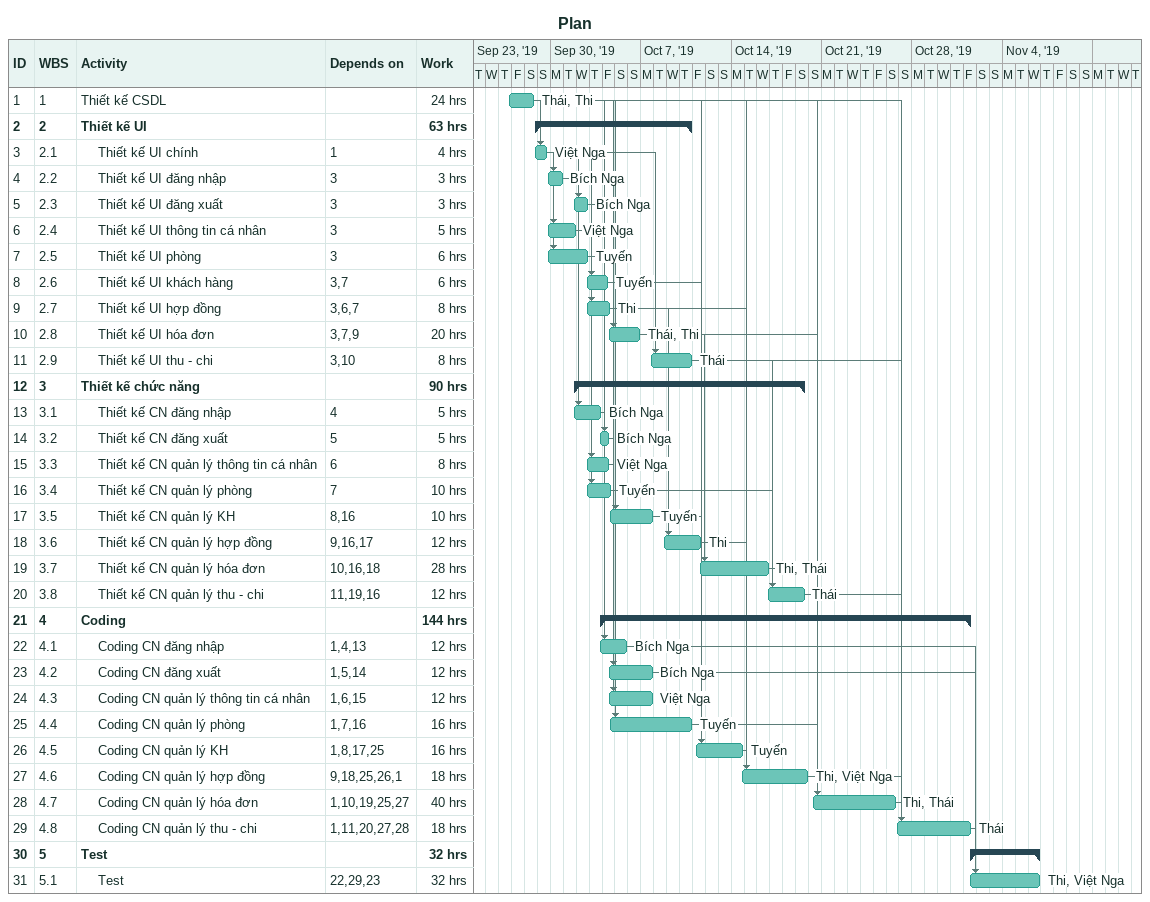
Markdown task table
Plan

| ID | WBS | Task | Start | Finish | Predecessors | Resources | Work (h) |
|---|---|---|---|---|---|---|---|
| 1 | 1 | Thiết kế CSDL | 2019-09-26 | 2019-09-28 |  | Thái, Thi | 24 |
| 2 | 2 | **Thiết kế UI** | 2019-09-28 | 2019-10-10 |  |  | 63 |
| 3 | 2.1 | Thiết kế UI chính | 2019-09-28 | 2019-09-29 | 1 | Việt Nga | 4 |
| 4 | 2.2 | Thiết kế UI đăng nhập | 2019-09-29 | 2019-09-30 | 3 | Bích Nga | 3 |
| 5 | 2.3 | Thiết kế UI đăng xuất | 2019-10-01 | 2019-10-02 | 3 | Bích Nga | 3 |
| 6 | 2.4 | Thiết kế UI thông tin cá nhân | 2019-09-29 | 2019-10-01 | 3 | Việt Nga | 5 |
| 7 | 2.5 | Thiết kế UI phòng | 2019-09-29 | 2019-10-02 | 3 | Tuyến | 6 |
| 8 | 2.6 | Thiết kế UI khách hàng | 2019-10-02 | 2019-10-04 | 3, 7 | Tuyến | 6 |
| 9 | 2.7 | Thiết kế UI hợp đồng | 2019-10-02 | 2019-10-04 | 3, 6, 7 | Thi | 8 |
| 10 | 2.8 | Thiết kế UI hóa đơn | 2019-10-04 | 2019-10-06 | 3, 7, 9 | Thái, Thi | 20 |
| 11 | 2.9 | Thiết kế UI thu - chi | 2019-10-07 | 2019-10-10 | 3, 10 | Thái | 8 |
| 12 | 3 | **Thiết kế chức năng** | 2019-10-01 | 2019-10-19 |  |  | 90 |
| 13 | 3.1 | Thiết kế CN đăng nhập | 2019-10-01 | 2019-10-03 | 4 | Bích Nga | 5 |
| 14 | 3.2 | Thiết kế CN đăng xuất | 2019-10-03 | 2019-10-04 | 5 | Bích Nga | 5 |
| 15 | 3.3 | Thiết kế CN quản lý thông tin cá nhân | 2019-10-02 | 2019-10-04 | 6 | Việt Nga | 8 |
| 16 | 3.4 | Thiết kế CN quản lý phòng | 2019-10-02 | 2019-10-04 | 7 | Tuyến | 10 |
| 17 | 3.5 | Thiết kế CN quản lý KH | 2019-10-04 | 2019-10-07 | 8, 16 | Tuyến | 10 |
| 18 | 3.6 | Thiết kế CN quản lý hợp đồng | 2019-10-08 | 2019-10-11 | 9, 16, 17 | Thi | 12 |
| 19 | 3.7 | Thiết kế CN quản lý hóa đơn | 2019-10-11 | 2019-10-16 | 10, 16, 18 | Thi, Thái | 28 |
| 20 | 3.8 | Thiết kế CN quản lý thu - chi | 2019-10-16 | 2019-10-19 | 11, 19, 16 | Thái | 12 |
| 21 | 4 | **Coding** | 2019-10-03 | 2019-11-01 |  |  | 144 |
| 22 | 4.1 | Coding CN đăng nhập | 2019-10-03 | 2019-10-05 | 1, 4, 13 | Bích Nga | 12 |
| 23 | 4.2 | Coding CN đăng xuất | 2019-10-04 | 2019-10-07 | 1, 5, 14 | Bích Nga | 12 |
| 24 | 4.3 | Coding CN quản lý thông tin cá nhân | 2019-10-04 | 2019-10-07 | 1, 6, 15 | Việt Nga | 12 |
| 25 | 4.4 | Coding CN quản lý phòng | 2019-10-04 | 2019-10-10 | 1, 7, 16 | Tuyến | 16 |
| 26 | 4.5 | Coding CN quản lý KH | 2019-10-11 | 2019-10-14 | 1, 8, 17, 25 | Tuyến | 16 |
| 27 | 4.6 | Coding CN quản lý hợp đồng | 2019-10-14 | 2019-10-19 | 9, 18, 25, 26, 1 | Thi, Việt Nga | 18 |
| 28 | 4.7 | Coding CN quản lý hóa đơn | 2019-10-20 | 2019-10-26 | 1, 10, 19, 25, 27 | Thi, Thái | 40 |
| 29 | 4.8 | Coding CN quản lý thu - chi | 2019-10-26 | 2019-11-01 | 1, 11, 20, 27, 28 | Thái | 18 |
| 30 | 5 | **Test** | 2019-11-01 | 2019-11-06 |  |  | 32 |
| 31 | 5.1 | Test | 2019-11-01 | 2019-11-06 | 22, 29, 23 | Thi, Việt Nga | 32 |
